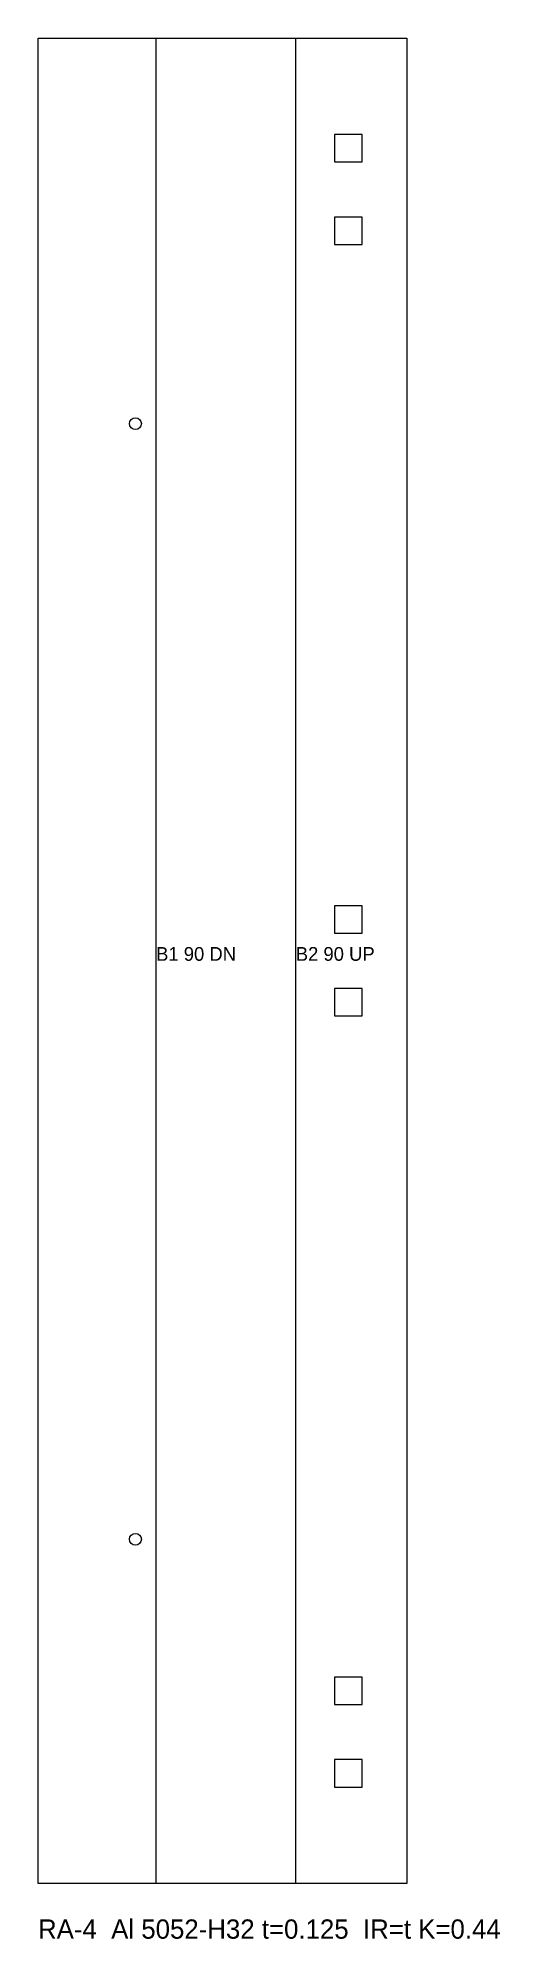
# Model space of a CAD drawing. Header units: inches. Extents: x 0 to 8.4, y -1 to 33.5.
import ezdxf

# ---------------------------------------------------------------- set-up
doc = ezdxf.new("R2010")
doc.units = ezdxf.units.IN
doc.header["$MEASUREMENT"] = 0
for name, color, linetype in [('BEND', 1, 'Continuous'), ('CUT', 7, 'Continuous'), ('TEXT', 3, 'Continuous')]:
    doc.layers.add(name, color=color, linetype=linetype)

msp = doc.modelspace()

# ---------------------------------------------------------------- linework, layer by layer
at = {"layer": 'BEND'}
for p, q in [((2.141, 0), (2.141, 33.5)), ((4.674, 0), (4.674, 33.5))]:
    msp.add_line(p, q, dxfattribs=at)
at = {"layer": 'CUT'}
for points in [[(0, 33.5), (6.691, 33.5), (6.691, 0), (0, 0)], [(5.378, 31.25), (5.878, 31.25), (5.878, 31.75), (5.378, 31.75)], [(5.878, 29.75), (5.878, 30.25), (5.378, 30.25), (5.378, 29.75)], [(5.378, 17.25), (5.878, 17.25), (5.878, 17.75), (5.378, 17.75)], [(5.378, 15.75), (5.878, 15.75), (5.878, 16.25), (5.378, 16.25)], [(5.878, 3.25), (5.878, 3.75), (5.378, 3.75), (5.378, 3.25)], [(5.378, 1.75), (5.878, 1.75), (5.878, 2.25), (5.378, 2.25)]]:
    msp.add_lwpolyline(points, close=True, dxfattribs=at)
for centre in [(1.766, 26.5), (1.766, 6.25)]:
    msp.add_circle(centre, 0.108, dxfattribs=at)

# ---------------------------------------------------------------- texts
at = {"layer": 'TEXT'}
for s, height, p in [('B1 90 DN', 0.25, (2.141, 16.75)), ('B2 90 UP', 0.25, (4.674, 16.75)), ('RA-4  Al 5052-H32 t=0.125  IR=t K=0.44', 0.35, (0, -1))]:
    msp.add_text(s, height=height, dxfattribs=at).set_placement(p)

doc.saveas('drawing.dxf')
